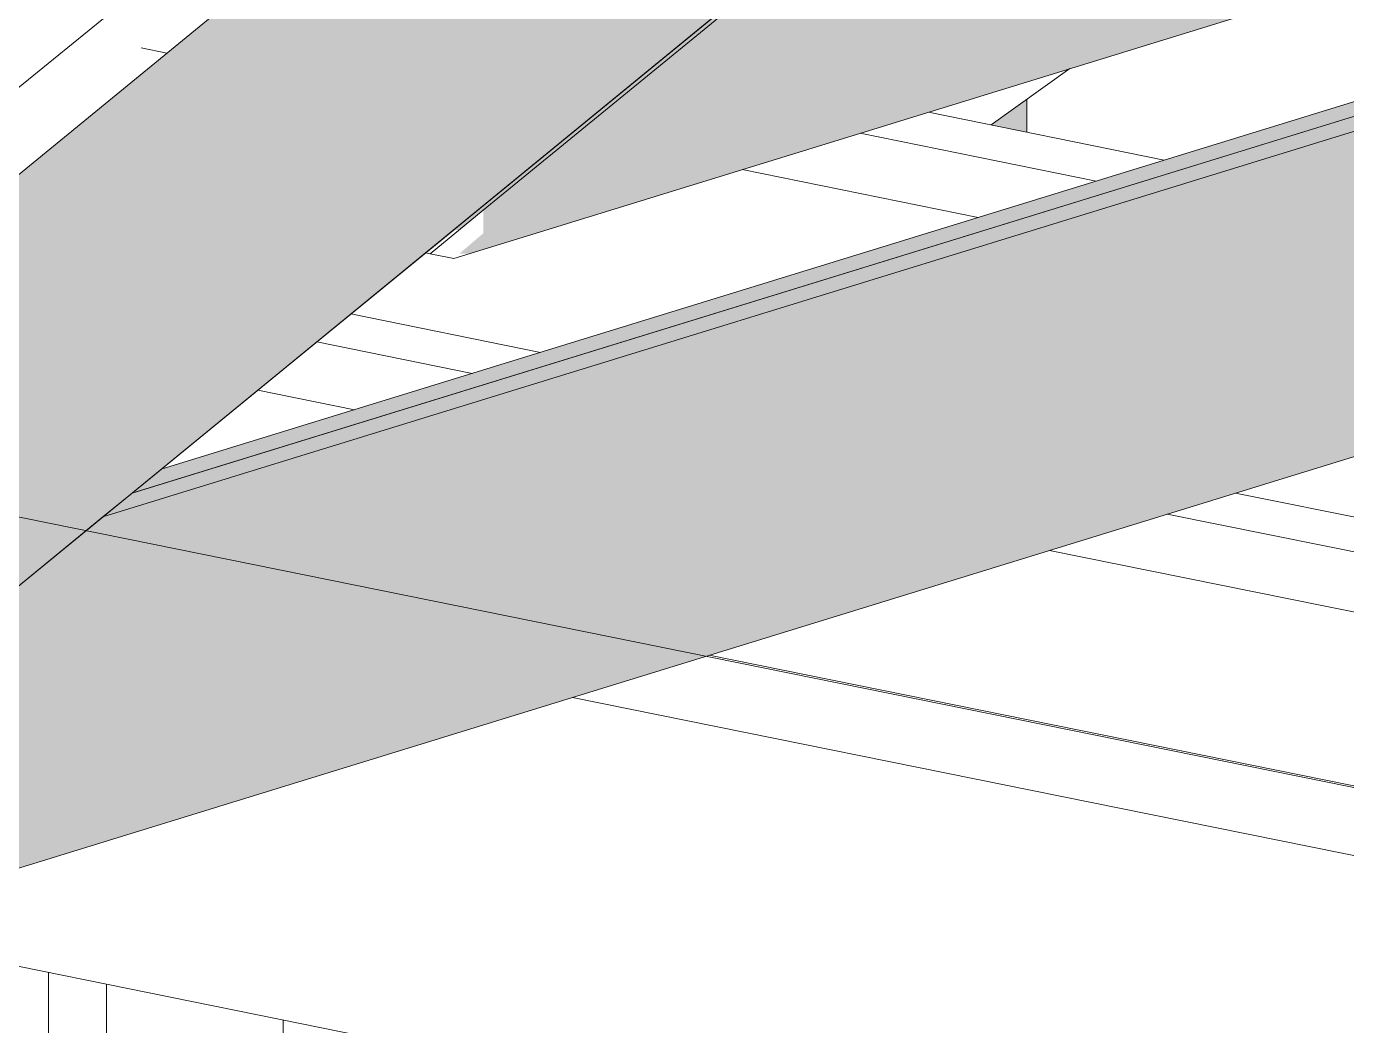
# Model space of a CAD drawing. Header units: inches. Extents: x -8719 to -3484, y -2874 to 4085.
# Drawn here: x -5618.68 to -5588.61, y -590.04 to -567.28 of the extents above; entities that cross this region are included whole.
import ezdxf

# ---------------------------------------------------------------- set-up
doc = ezdxf.new("R2010")
doc.units = ezdxf.units.IN
doc.header["$MEASUREMENT"] = 0
for name, color, linetype, lineweight in [('A-GLAZ-CWMG', 51, 'Continuous', 9), ('G-ANNO-SYMB', 111, 'Continuous', 9), ('S-BEAM', 12, 'Continuous', 9), ('S-COLS', 52, 'Continuous', 9)]:
    doc.layers.add(name, color=color, linetype=linetype, lineweight=lineweight)
doc.layers.add('A-GLAZ-CWMG-1', color=13, linetype='Continuous', lineweight=9, transparency=0.4)
doc.layers.add('I-WALL-1', color=2, linetype='Continuous', lineweight=13, transparency=0.4)

# ---------------------------------------------------------------- blocks, each defined once
blk = doc.blocks.new('Rectangular Mullion - Stud - Vertical-1966617-STRUCTURAL - 3D - SOUTHEAST')
at = {"layer": 'A-GLAZ-CWMG-1'}
blk.add_hatch(color=256, dxfattribs=at).paths.add_polyline_path([(8672.412, -569.688), (8672.412, -568.941), (8671.598, -569.523)], flags=0)
at = {"layer": 'A-GLAZ-CWMG'}
blk.add_line((8672.412, -568.941), (8672.412, -569.688), dxfattribs=at)
blk = doc.blocks.new('LVL-Laminated Veneer Lumber - _2_-1 3_4_ x 9 1_2_ LVL-2020596-STRUCTURAL - 3D - SOUTHEAST')
at = {"layer": 'S-BEAM'}
for p, q in [((8675.852, -583.764), (8665.174, -581.602)), ((8662.066, -582.56), (8674.522, -585.082)), ((8690.919, -586.814), (8675.852, -583.764)), ((8674.522, -585.082), (8690.318, -588.28)), ((8667.243, -592.291), (8645.063, -587.801))]:
    blk.add_line(p, q, dxfattribs=at)
blk = doc.blocks.new('LVL-Laminated Veneer Lumber - _2_-1 3_4_ x 9 1_2_ LVL-2000759-STRUCTURAL - 3D - SOUTHEAST')
at = {"layer": 'S-BEAM'}
blk.add_line((8639.852, -576.476), (8657.482, -562.13), dxfattribs=at)
blk = doc.blocks.new('Structural Framing 17 - Structural Framing 17-1885627-STRUCTURAL - 3D - SOUTHEAST')
at = {"layer": 'S-BEAM'}
blk.add_line((8671.598, -569.523), (8673.39, -568.24), dxfattribs=at)
blk = doc.blocks.new('Plywood Web Joist - 9 1_2_ TJI110 _ 16_ O_C_-2020597-STRUCTURAL - 3D - SOUTHEAST')
at = {"layer": 'S-BEAM'}
for p, q in [((8657.013, -573.827), (8661.332, -574.702)), ((8659.778, -575.181), (8656.236, -574.464)), ((8657.093, -576.008), (8654.894, -575.563)), ((8677.165, -577.907), (8680.985, -578.68)), ((8680.32, -579.339), (8675.61, -578.386)), ((8679.171, -580.477), (8672.926, -579.213)), ((8692.417, -583.159), (8679.171, -580.477))]:
    blk.add_line(p, q, dxfattribs=at)
blk = doc.blocks.new('Plywood Web Joist - 9 1_2_ TJI110 _ 16_ O_C_-V414-STRUCTURAL - 3D - SOUTHEAST')
at = {"layer": 'S-BEAM'}
for p, q in [((8652.821, -567.887), (8652.238, -567.768)), ((8670.168, -569.234), (8675.543, -570.322)), ((8673.988, -570.801), (8668.614, -569.713)), ((8671.304, -571.628), (8665.929, -570.54))]:
    blk.add_line(p, q, dxfattribs=at)
blk = doc.blocks.new('Truss - Truss-V452-STRUCTURAL - 3D - SOUTHEAST')
at = {"layer": 'S-BEAM'}
for p, q in [((8660.03, -571.465), (8709.814, -530.698)), ((8660.03, -572.358), (8735.581, -549.072)), ((8672.787, -561.018), (8660.03, -571.465)), ((8658.819, -572.456), (8660.03, -571.465)), ((8660.03, -571.465), (8658.819, -572.456)), ((8658.714, -572.435), (8658.819, -572.456)), ((8658.819, -572.456), (8659.358, -572.565)), ((8659.358, -572.565), (8660.03, -572.358))]:
    blk.add_line(p, q, dxfattribs=at)
blk = doc.blocks.new('Truss - Truss-V453-STRUCTURAL - 3D - SOUTHEAST')
at = {"layer": 'S-BEAM'}
for p, q in [((8735.881, -499.87), (8633.012, -584.107)), ((8638.605, -588.898), (8740.469, -505.484)), ((8652.032, -577.907), (8709.744, -530.648)), ((8709.744, -530.648), (8652.032, -577.907)), ((8709.746, -530.649), (8652.702, -577.362)), ((8770.171, -541.832), (8651.362, -578.451)), ((8638.605, -589.791), (8775.007, -547.75)), ((8738.6, -551.225), (8652.025, -577.909)), ((8652.032, -577.907), (8738.6, -551.225)), ((8652.695, -577.364), (8738.268, -550.988)), ((8652.032, -577.907), (8652.702, -577.362)), ((8652.032, -577.907), (8651.362, -578.451)), ((8651.362, -578.451), (8638.605, -588.898))]:
    blk.add_line(p, q, dxfattribs=at)

msp = doc.modelspace()

# ---------------------------------------------------------------- hatches: boundary and pattern name
at = {"layer": 'I-WALL-1'}
h = msp.add_hatch(color=256, dxfattribs=at)
h.paths.add_polyline_path([(-5435.65, -618.291), (-5454.161, -595.639), (-5512.861, -553.781), (-5493.294, -547.75), (-5498.572, -541.291), (-5520.777, -548.136), (-5523.465, -546.219), (-5500.692, -539.2), (-5499.706, -539.903), (-5519.779, -515.339), (-5520.56, -515.58), (-5523.248, -513.663), (-5521.571, -513.146), (-5526.848, -506.688), (-5529.902, -507.629), (-5527.615, -505.75), (-5532.42, -499.87), (-5635.289, -584.107), (-5635.289, -585.048), (-5633.051, -583.262), (-5622.813, -583.262), (-5629.697, -588.903), (-5629.697, -589.423), (-5630.24, -589.889), (-5630.013, -589.889), (-5522.116, -556.633), (-5502.13, -570.885), (-5502.13, -577.643), (-5501.674, -577.735), (-5497.401, -574.258), (-5437.043, -617.298)], flags=0)
h.paths.add_polyline_path([(-5615.599, -577.362), (-5608.907, -571.916), (-5608.823, -571.916), (-5608.273, -571.47), (-5608.273, -571.99), (-5608.816, -572.456), (-5608.588, -572.456), (-5532.72, -549.072), (-5530.033, -550.988), (-5613.864, -576.827)], flags=0)
h.paths.add_polyline_path([(-5594.175, -559.929), (-5588.091, -554.978), (-5588.058, -555.023), (-5586.849, -554.037), (-5586.849, -554.556), (-5587.391, -555.023), (-5587.164, -555.023), (-5543.324, -541.51), (-5540.636, -543.427), (-5592.44, -559.394)], flags=0)
h.paths.add_polyline_path([(-5572.751, -542.496), (-5566.667, -537.545), (-5566.633, -537.59), (-5565.424, -536.603), (-5565.424, -537.123), (-5565.84, -537.481), (-5565.74, -537.59), (-5553.927, -533.949), (-5551.24, -535.865), (-5570.976, -541.949)], flags=0)
h.paths.add_polyline_path([(-5531.381, -540.574), (-5534.068, -538.658), (-5511.296, -531.639), (-5508.608, -533.555), (-5529.37, -539.954)], flags=0)
h.paths.add_polyline_path([(-5541.985, -533.013), (-5544.672, -531.096), (-5521.899, -524.077), (-5519.212, -525.994), (-5540.979, -532.703)], flags=0)
h.paths.add_polyline_path([(-5578.843, -525.581), (-5577.46, -524.456), (-5577.662, -524.23), (-5579.04, -525.359)], flags=0)
h.paths.add_polyline_path([(-5551.326, -525.062), (-5542.582, -517.947), (-5542.582, -518.006), (-5544, -519.17), (-5544, -519.69), (-5544.543, -520.157), (-5544.315, -520.157), (-5532.503, -516.516), (-5529.816, -518.432), (-5550.872, -524.922)], flags=0)

# ---------------------------------------------------------------- linework, layer by layer
at = {"layer": 'G-ANNO-SYMB'}
msp.add_line((-6073.793, -486.358), (-5494.703, -603.586), dxfattribs=at)
at = {"layer": 'S-COLS'}
for p, q in [((-5618.177, -599.795), (-5618.177, -588.825)), ((-5616.853, -597.481), (-5616.853, -589.093)), ((-5612.826, -589.909), (-5612.826, -602.669))]:
    msp.add_line(p, q, dxfattribs=at)

# ---------------------------------------------------------------- block references
at = {"layer": 'A-GLAZ-CWMG'}
msp.add_blockref('Rectangular Mullion - Stud - Vertical-1966617-STRUCTURAL - 3D - SOUTHEAST', (-14268.301, 0), dxfattribs=at)
at = {"layer": 'S-BEAM'}
for name in ['Truss - Truss-V452-STRUCTURAL - 3D - SOUTHEAST', 'Structural Framing 17 - Structural Framing 17-1885627-STRUCTURAL - 3D - SOUTHEAST', 'Truss - Truss-V453-STRUCTURAL - 3D - SOUTHEAST', 'LVL-Laminated Veneer Lumber - _2_-1 3_4_ x 9 1_2_ LVL-2000759-STRUCTURAL - 3D - SOUTHEAST', 'Plywood Web Joist - 9 1_2_ TJI110 _ 16_ O_C_-V414-STRUCTURAL - 3D - SOUTHEAST', 'Plywood Web Joist - 9 1_2_ TJI110 _ 16_ O_C_-2020597-STRUCTURAL - 3D - SOUTHEAST', 'LVL-Laminated Veneer Lumber - _2_-1 3_4_ x 9 1_2_ LVL-2020596-STRUCTURAL - 3D - SOUTHEAST']:
    msp.add_blockref(name, (-14268.301, 0), dxfattribs=at)

doc.saveas('drawing.dxf')
